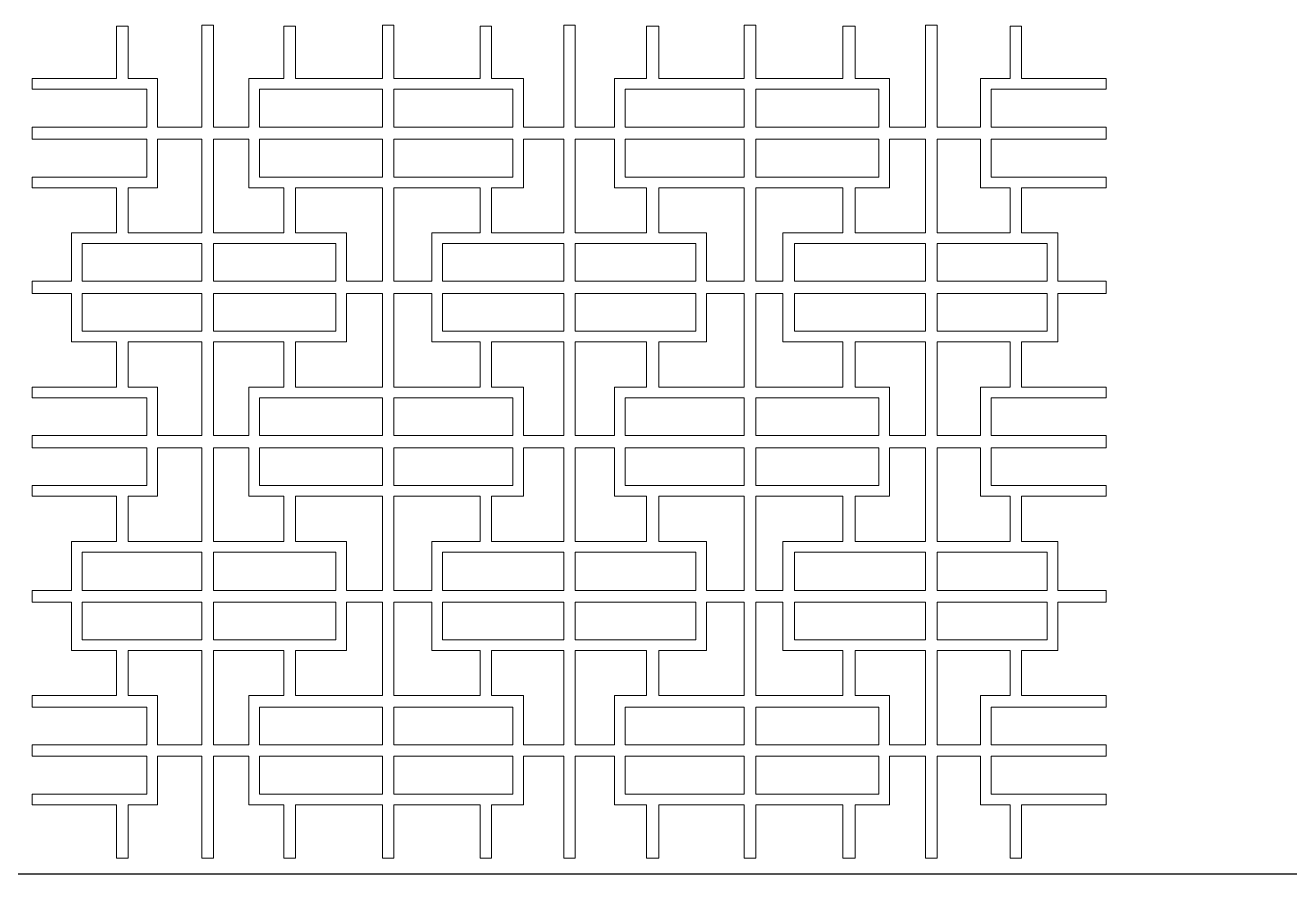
# Model space of a CAD drawing. Extents: x -66030 to 95157, y -13132 to 45879.
# Drawn here: x -14616 to -8597, y 24423 to 28462 of the extents above; entities that cross this region are included whole.
import ezdxf

# ---------------------------------------------------------------- set-up
doc = ezdxf.new("R2010")
doc.units = 0
doc.header["$LTSCALE"] = 100
doc.header["$MEASUREMENT"] = 0
doc.layers.get('0').update_dxf_attribs({"linetype": 'CONTINUOUS'})
doc.layers.add('3', color=11, linetype='CONTINUOUS')

msp = doc.modelspace()

# ---------------------------------------------------------------- linework, layer by layer
at = {"lineweight": 0}
for points in [[(-14583.5, 24751.1), (-14583.5, 24801.9), (-14036.7, 24801.9), (-14036.7, 24981.5), (-14583.5, 24981.5), (-14583.5, 25036.2), (-14036.7, 25036.2), (-14036.7, 25215.9), (-14583.5, 25215.9), (-14583.5, 25270.6), (-14181.2, 25270.6), (-14181.2, 25485.4), (-14396, 25485.4), (-14396, 25715.9), (-14583.5, 25715.9), (-14583.5, 25770.5), (-14396, 25770.5), (-14396, 26004.9), (-14181.2, 26004.9), (-14181.2, 26219.7), (-14583.5, 26219.7), (-14583.5, 26270.5), (-14036.7, 26270.5), (-14036.7, 26450.2), (-14583.5, 26450.2), (-14583.5, 26508.8), (-14036.7, 26508.8), (-14036.7, 26688.4), (-14583.5, 26688.4), (-14583.5, 26739.2), (-14181.2, 26739.2), (-14181.2, 26954), (-14396, 26954), (-14396, 27184.5), (-14583.5, 27184.5), (-14583.5, 27243.1), (-14396, 27243.1), (-14396, 27473.5), (-14181.2, 27473.5), (-14181.2, 27688.4), (-14583.5, 27688.4), (-14583.5, 27739.1), (-14036.7, 27739.1), (-14036.7, 27918.8), (-14583.5, 27918.8), (-14583.5, 27977.4), (-14036.7, 27977.4), (-14036.7, 28157.1), (-14583.5, 28157.1), (-14583.5, 28207.9), (-14181.2, 28207.9), (-14181.2, 28457.8), (-14126.5, 28457.8), (-14126.5, 28207.9), (-13985.9, 28207.9), (-13985.9, 27977.4), (-13775, 27977.4), (-13775, 28461.7), (-13720.3, 28461.7), (-13720.3, 27977.4), (-13552.3, 27977.4), (-13552.3, 28207.9), (-13384.4, 28207.9), (-13384.4, 28457.8), (-13329.7, 28457.8), (-13329.7, 28207.9), (-12915.7, 28207.9), (-12915.7, 28461.7), (-12861, 28461.7), (-12861, 28207.9), (-12450.9, 28207.9), (-12450.9, 28457.8), (-12396.2, 28457.8), (-12396.2, 28207.9), (-12243.8, 28207.9), (-12243.8, 27977.4), (-12052.5, 27977.4), (-12052.5, 28461.7), (-11997.8, 28461.7), (-11997.8, 27977.4), (-11810.3, 27977.4), (-11810.3, 28207.9), (-11658, 28207.9), (-11658, 28457.8), (-11599.4, 28457.8), (-11599.4, 28207.9), (-11193.1, 28207.9), (-11193.1, 28461.7), (-11138.5, 28461.7), (-11138.5, 28207.9), (-10724.4, 28207.9), (-10724.4, 28457.8), (-10665.8, 28457.8), (-10665.8, 28207.9), (-10501.8, 28207.9), (-10501.8, 27977.4), (-10329.9, 27977.4), (-10329.9, 28461.7), (-10275.2, 28461.7), (-10275.2, 27977.4), (-10068.2, 27977.4), (-10068.2, 28207.9), (-9927.6, 28207.9), (-9927.6, 28457.8), (-9872.9, 28457.8), (-9872.9, 28207.9), (-9470.6, 28207.9), (-9470.6, 28157.1), (-10017.4, 28157.1), (-10017.4, 27977.4), (-9470.6, 27977.4), (-9470.6, 27918.8), (-10017.4, 27918.8), (-10017.4, 27739.1), (-9470.6, 27739.1), (-9470.6, 27688.4), (-9872.9, 27688.4), (-9872.9, 27473.5), (-9701.1, 27473.5), (-9701.1, 27243.1), (-9470.6, 27243.1), (-9470.6, 27184.5), (-9701.1, 27184.5), (-9701.1, 26954), (-9872.9, 26954), (-9872.9, 26739.2), (-9470.6, 26739.2), (-9470.6, 26688.4), (-10017.4, 26688.4), (-10017.4, 26508.8), (-9470.6, 26508.8), (-9470.6, 26450.2), (-10017.4, 26450.2), (-10017.4, 26270.5), (-9470.6, 26270.5), (-9470.6, 26219.7), (-9872.9, 26219.7), (-9872.9, 26004.9), (-9701.1, 26004.9), (-9701.1, 25770.5), (-9470.6, 25770.5), (-9470.6, 25715.9), (-9701.1, 25715.9), (-9701.1, 25485.4), (-9872.9, 25485.4), (-9872.9, 25270.6), (-9470.6, 25270.6), (-9470.6, 25215.9), (-10017.4, 25215.9), (-10017.4, 25036.2), (-9470.6, 25036.2), (-9470.6, 24981.5), (-10017.4, 24981.5), (-10017.4, 24801.9), (-9470.6, 24801.9), (-9470.6, 24751.1), (-9872.9, 24751.1), (-9872.9, 24497.2), (-9927.6, 24497.2), (-9927.6, 24751.1), (-10068.2, 24751.1), (-10068.2, 24981.5), (-10275.2, 24981.5), (-10275.2, 24497.2), (-10329.9, 24497.2), (-10329.9, 24981.5), (-10501.8, 24981.5), (-10501.8, 24751.1), (-10665.8, 24751.1), (-10665.8, 24497.2), (-10724.4, 24497.2), (-10724.4, 24751.1), (-11138.5, 24751.1), (-11138.5, 24497.2), (-11193.1, 24497.2), (-11193.1, 24751.1), (-11599.4, 24751.1), (-11599.4, 24497.2), (-11658, 24497.2), (-11658, 24751.1), (-11810.3, 24751.1), (-11810.3, 24981.5), (-11997.8, 24981.5), (-11997.8, 24497.2), (-12052.5, 24497.2), (-12052.5, 24981.5), (-12243.8, 24981.5), (-12243.8, 24751.1), (-12396.2, 24751.1), (-12396.2, 24497.2), (-12450.9, 24497.2), (-12450.9, 24751.1), (-12861, 24751.1), (-12861, 24497.2), (-12915.7, 24497.2), (-12915.7, 24751.1), (-13329.7, 24751.1), (-13329.7, 24497.2), (-13384.4, 24497.2), (-13384.4, 24751.1), (-13552.3, 24751.1), (-13552.3, 24981.5), (-13720.3, 24981.5), (-13720.3, 24497.2), (-13775, 24497.2), (-13775, 24981.5), (-13985.9, 24981.5), (-13985.9, 24751.1), (-14126.5, 24751.1), (-14126.5, 24497.2), (-14181.2, 24497.2), (-14181.2, 24751.1), (-14583.5, 24751.1)], [(-14583.5, 24751.1), (-14583.5, 24801.9), (-14036.7, 24801.9), (-14036.7, 24981.5), (-14583.5, 24981.5), (-14583.5, 25036.2), (-14036.7, 25036.2), (-14036.7, 25215.9), (-14583.5, 25215.9), (-14583.5, 25270.6), (-14181.2, 25270.6), (-14181.2, 25485.4), (-14396, 25485.4), (-14396, 25715.9), (-14583.5, 25715.9), (-14583.5, 25770.5), (-14396, 25770.5), (-14396, 26004.9), (-14181.2, 26004.9), (-14181.2, 26219.7), (-14583.5, 26219.7), (-14583.5, 26270.5), (-14036.7, 26270.5), (-14036.7, 26450.2), (-14583.5, 26450.2), (-14583.5, 26508.8), (-14036.7, 26508.8), (-14036.7, 26688.4), (-14583.5, 26688.4), (-14583.5, 26739.2), (-14181.2, 26739.2), (-14181.2, 26954), (-14396, 26954), (-14396, 27184.5), (-14583.5, 27184.5), (-14583.5, 27243.1), (-14396, 27243.1), (-14396, 27473.5), (-14181.2, 27473.5), (-14181.2, 27688.4), (-14583.5, 27688.4), (-14583.5, 27739.1), (-14036.7, 27739.1), (-14036.7, 27918.8), (-14583.5, 27918.8), (-14583.5, 27977.4), (-14036.7, 27977.4), (-14036.7, 28157.1), (-14583.5, 28157.1), (-14583.5, 28207.9), (-14181.2, 28207.9), (-14181.2, 28457.8), (-14126.5, 28457.8), (-14126.5, 28207.9), (-13985.9, 28207.9), (-13985.9, 27977.4), (-13775, 27977.4), (-13775, 28461.7), (-13720.3, 28461.7), (-13720.3, 27977.4), (-13552.3, 27977.4), (-13552.3, 28207.9), (-13384.4, 28207.9), (-13384.4, 28457.8), (-13329.7, 28457.8), (-13329.7, 28207.9), (-12915.7, 28207.9), (-12915.7, 28461.7), (-12861, 28461.7), (-12861, 28207.9), (-12450.9, 28207.9), (-12450.9, 28457.8), (-12396.2, 28457.8), (-12396.2, 28207.9), (-12243.8, 28207.9), (-12243.8, 27977.4), (-12052.5, 27977.4), (-12052.5, 28461.7), (-11997.8, 28461.7), (-11997.8, 27977.4), (-11810.3, 27977.4), (-11810.3, 28207.9), (-11658, 28207.9), (-11658, 28457.8), (-11599.4, 28457.8), (-11599.4, 28207.9), (-11193.1, 28207.9), (-11193.1, 28461.7), (-11138.5, 28461.7), (-11138.5, 28207.9), (-10724.4, 28207.9), (-10724.4, 28457.8), (-10665.8, 28457.8), (-10665.8, 28207.9), (-10501.8, 28207.9), (-10501.8, 27977.4), (-10329.9, 27977.4), (-10329.9, 28461.7), (-10275.2, 28461.7), (-10275.2, 27977.4), (-10068.2, 27977.4), (-10068.2, 28207.9), (-9927.6, 28207.9), (-9927.6, 28457.8), (-9872.9, 28457.8), (-9872.9, 28207.9), (-9470.6, 28207.9), (-9470.6, 28157.1), (-10017.4, 28157.1), (-10017.4, 27977.4), (-9470.6, 27977.4), (-9470.6, 27918.8), (-10017.4, 27918.8), (-10017.4, 27739.1), (-9470.6, 27739.1), (-9470.6, 27688.4), (-9872.9, 27688.4), (-9872.9, 27473.5), (-9701.1, 27473.5), (-9701.1, 27243.1), (-9470.6, 27243.1), (-9470.6, 27184.5), (-9701.1, 27184.5), (-9701.1, 26954), (-9872.9, 26954), (-9872.9, 26739.2), (-9470.6, 26739.2), (-9470.6, 26688.4), (-10017.4, 26688.4), (-10017.4, 26508.8), (-9470.6, 26508.8), (-9470.6, 26450.2), (-10017.4, 26450.2), (-10017.4, 26270.5), (-9470.6, 26270.5), (-9470.6, 26219.7), (-9872.9, 26219.7), (-9872.9, 26004.9), (-9701.1, 26004.9), (-9701.1, 25770.5), (-9470.6, 25770.5), (-9470.6, 25715.9), (-9701.1, 25715.9), (-9701.1, 25485.4), (-9872.9, 25485.4), (-9872.9, 25270.6), (-9470.6, 25270.6), (-9470.6, 25215.9), (-10017.4, 25215.9), (-10017.4, 25036.2), (-9470.6, 25036.2), (-9470.6, 24981.5), (-10017.4, 24981.5), (-10017.4, 24801.9), (-9470.6, 24801.9), (-9470.6, 24751.1), (-9872.9, 24751.1), (-9872.9, 24497.2), (-9927.6, 24497.2), (-9927.6, 24751.1), (-10068.2, 24751.1), (-10068.2, 24981.5), (-10275.2, 24981.5), (-10275.2, 24497.2), (-10329.9, 24497.2), (-10329.9, 24981.5), (-10501.8, 24981.5), (-10501.8, 24751.1), (-10665.8, 24751.1), (-10665.8, 24497.2), (-10724.4, 24497.2), (-10724.4, 24751.1), (-11138.5, 24751.1), (-11138.5, 24497.2), (-11193.1, 24497.2), (-11193.1, 24751.1), (-11599.4, 24751.1), (-11599.4, 24497.2), (-11658, 24497.2), (-11658, 24751.1), (-11810.3, 24751.1), (-11810.3, 24981.5), (-11997.8, 24981.5), (-11997.8, 24497.2), (-12052.5, 24497.2), (-12052.5, 24981.5), (-12243.8, 24981.5), (-12243.8, 24751.1), (-12396.2, 24751.1), (-12396.2, 24497.2), (-12450.9, 24497.2), (-12450.9, 24751.1), (-12861, 24751.1), (-12861, 24497.2), (-12915.7, 24497.2), (-12915.7, 24751.1), (-13329.7, 24751.1), (-13329.7, 24497.2), (-13384.4, 24497.2), (-13384.4, 24751.1), (-13552.3, 24751.1), (-13552.3, 24981.5), (-13720.3, 24981.5), (-13720.3, 24497.2), (-13775, 24497.2), (-13775, 24981.5), (-13985.9, 24981.5), (-13985.9, 24751.1), (-14126.5, 24751.1), (-14126.5, 24497.2), (-14181.2, 24497.2), (-14181.2, 24751.1), (-14583.5, 24751.1)], [(-12915.7, 27977.4), (-12915.7, 28157.1), (-13501.6, 28157.1), (-13501.6, 27977.4), (-12915.7, 27977.4)], [(-12915.7, 27977.4), (-12915.7, 28157.1), (-13501.6, 28157.1), (-13501.6, 27977.4), (-12915.7, 27977.4)], [(-12861, 28157.1), (-12861, 27977.4), (-12294.6, 27977.4), (-12294.6, 28157.1), (-12861, 28157.1)], [(-12861, 28157.1), (-12861, 27977.4), (-12294.6, 27977.4), (-12294.6, 28157.1), (-12861, 28157.1)], [(-11193.1, 27977.4), (-11193.1, 28157.1), (-11759.5, 28157.1), (-11759.5, 27977.4), (-11193.1, 27977.4)], [(-11193.1, 27977.4), (-11193.1, 28157.1), (-11759.5, 28157.1), (-11759.5, 27977.4), (-11193.1, 27977.4)], [(-11138.5, 28157.1), (-11138.5, 27977.4), (-10552.6, 27977.4), (-10552.6, 28157.1), (-11138.5, 28157.1)], [(-11138.5, 28157.1), (-11138.5, 27977.4), (-10552.6, 27977.4), (-10552.6, 28157.1), (-11138.5, 28157.1)], [(-13775, 27473.5), (-13775, 27918.8), (-13985.9, 27918.8), (-13985.9, 27688.4), (-14126.5, 27688.4), (-14126.5, 27473.5), (-13775, 27473.5)], [(-13775, 27473.5), (-13775, 27918.8), (-13985.9, 27918.8), (-13985.9, 27688.4), (-14126.5, 27688.4), (-14126.5, 27473.5), (-13775, 27473.5)], [(-13720.3, 27918.8), (-13720.3, 27473.5), (-13384.4, 27473.5), (-13384.4, 27688.4), (-13552.3, 27688.4), (-13552.3, 27918.8), (-13720.3, 27918.8)], [(-13720.3, 27918.8), (-13720.3, 27473.5), (-13384.4, 27473.5), (-13384.4, 27688.4), (-13552.3, 27688.4), (-13552.3, 27918.8), (-13720.3, 27918.8)], [(-12915.7, 27739.1), (-12915.7, 27918.8), (-13501.6, 27918.8), (-13501.6, 27739.1), (-12915.7, 27739.1)], [(-12915.7, 27739.1), (-12915.7, 27918.8), (-13501.6, 27918.8), (-13501.6, 27739.1), (-12915.7, 27739.1)], [(-12861, 27918.8), (-12861, 27739.1), (-12294.6, 27739.1), (-12294.6, 27918.8), (-12861, 27918.8)], [(-12861, 27918.8), (-12861, 27739.1), (-12294.6, 27739.1), (-12294.6, 27918.8), (-12861, 27918.8)], [(-12052.5, 27473.5), (-12052.5, 27918.8), (-12243.8, 27918.8), (-12243.8, 27688.4), (-12396.2, 27688.4), (-12396.2, 27473.5), (-12052.5, 27473.5)], [(-12052.5, 27473.5), (-12052.5, 27918.8), (-12243.8, 27918.8), (-12243.8, 27688.4), (-12396.2, 27688.4), (-12396.2, 27473.5), (-12052.5, 27473.5)], [(-11997.8, 27918.8), (-11997.8, 27473.5), (-11658, 27473.5), (-11658, 27688.4), (-11810.3, 27688.4), (-11810.3, 27918.8), (-11997.8, 27918.8)], [(-11997.8, 27918.8), (-11997.8, 27473.5), (-11658, 27473.5), (-11658, 27688.4), (-11810.3, 27688.4), (-11810.3, 27918.8), (-11997.8, 27918.8)], [(-11193.1, 27739.1), (-11193.1, 27918.8), (-11759.5, 27918.8), (-11759.5, 27739.1), (-11193.1, 27739.1)], [(-11193.1, 27739.1), (-11193.1, 27918.8), (-11759.5, 27918.8), (-11759.5, 27739.1), (-11193.1, 27739.1)], [(-11138.5, 27918.8), (-11138.5, 27739.1), (-10552.6, 27739.1), (-10552.6, 27918.8), (-11138.5, 27918.8)], [(-11138.5, 27918.8), (-11138.5, 27739.1), (-10552.6, 27739.1), (-10552.6, 27918.8), (-11138.5, 27918.8)], [(-10329.9, 27473.5), (-10329.9, 27918.8), (-10501.8, 27918.8), (-10501.8, 27688.4), (-10665.8, 27688.4), (-10665.8, 27473.5), (-10329.9, 27473.5)], [(-10329.9, 27473.5), (-10329.9, 27918.8), (-10501.8, 27918.8), (-10501.8, 27688.4), (-10665.8, 27688.4), (-10665.8, 27473.5), (-10329.9, 27473.5)], [(-10275.2, 27918.8), (-10275.2, 27473.5), (-9927.6, 27473.5), (-9927.6, 27688.4), (-10068.2, 27688.4), (-10068.2, 27918.8), (-10275.2, 27918.8)], [(-10275.2, 27918.8), (-10275.2, 27473.5), (-9927.6, 27473.5), (-9927.6, 27688.4), (-10068.2, 27688.4), (-10068.2, 27918.8), (-10275.2, 27918.8)], [(-12915.7, 27243.1), (-12915.7, 27688.4), (-13329.7, 27688.4), (-13329.7, 27473.5), (-13087.5, 27473.5), (-13087.5, 27243.1), (-12915.7, 27243.1)], [(-12915.7, 27243.1), (-12915.7, 27688.4), (-13329.7, 27688.4), (-13329.7, 27473.5), (-13087.5, 27473.5), (-13087.5, 27243.1), (-12915.7, 27243.1)], [(-12861, 27688.4), (-12861, 27243.1), (-12681.3, 27243.1), (-12681.3, 27473.5), (-12450.9, 27473.5), (-12450.9, 27688.4), (-12861, 27688.4)], [(-12861, 27688.4), (-12861, 27243.1), (-12681.3, 27243.1), (-12681.3, 27473.5), (-12450.9, 27473.5), (-12450.9, 27688.4), (-12861, 27688.4)], [(-11193.1, 27243.1), (-11193.1, 27688.4), (-11599.4, 27688.4), (-11599.4, 27473.5), (-11372.8, 27473.5), (-11372.8, 27243.1), (-11193.1, 27243.1)], [(-11193.1, 27243.1), (-11193.1, 27688.4), (-11599.4, 27688.4), (-11599.4, 27473.5), (-11372.8, 27473.5), (-11372.8, 27243.1), (-11193.1, 27243.1)], [(-11138.5, 27688.4), (-11138.5, 27243.1), (-11009.6, 27243.1), (-11009.6, 27473.5), (-10724.4, 27473.5), (-10724.4, 27688.4), (-11138.5, 27688.4)], [(-11138.5, 27688.4), (-11138.5, 27243.1), (-11009.6, 27243.1), (-11009.6, 27473.5), (-10724.4, 27473.5), (-10724.4, 27688.4), (-11138.5, 27688.4)], [(-14345.3, 27243.1), (-13775, 27243.1), (-13775, 27422.8), (-14345.3, 27422.8), (-14345.3, 27243.1)], [(-14345.3, 27243.1), (-13775, 27243.1), (-13775, 27422.8), (-14345.3, 27422.8), (-14345.3, 27243.1)], [(-13720.3, 27243.1), (-13138.3, 27243.1), (-13138.3, 27422.8), (-13720.3, 27422.8), (-13720.3, 27243.1)], [(-13720.3, 27243.1), (-13138.3, 27243.1), (-13138.3, 27422.8), (-13720.3, 27422.8), (-13720.3, 27243.1)], [(-12052.5, 27243.1), (-12052.5, 27422.8), (-12630.5, 27422.8), (-12630.5, 27243.1), (-12052.5, 27243.1)], [(-12052.5, 27243.1), (-12052.5, 27422.8), (-12630.5, 27422.8), (-12630.5, 27243.1), (-12052.5, 27243.1)], [(-11997.8, 27422.8), (-11997.8, 27243.1), (-11423.6, 27243.1), (-11423.6, 27422.8), (-11997.8, 27422.8)], [(-11997.8, 27422.8), (-11997.8, 27243.1), (-11423.6, 27243.1), (-11423.6, 27422.8), (-11997.8, 27422.8)], [(-10329.9, 27243.1), (-10329.9, 27422.8), (-10954.9, 27422.8), (-10954.9, 27243.1), (-10329.9, 27243.1)], [(-10329.9, 27243.1), (-10329.9, 27422.8), (-10954.9, 27422.8), (-10954.9, 27243.1), (-10329.9, 27243.1)], [(-10275.2, 27422.8), (-10275.2, 27243.1), (-9751.8, 27243.1), (-9751.8, 27422.8), (-10275.2, 27422.8)], [(-10275.2, 27422.8), (-10275.2, 27243.1), (-9751.8, 27243.1), (-9751.8, 27422.8), (-10275.2, 27422.8)], [(-13775, 27004.8), (-13775, 27184.5), (-14345.3, 27184.5), (-14345.3, 27004.8), (-13775, 27004.8)], [(-13775, 27004.8), (-13775, 27184.5), (-14345.3, 27184.5), (-14345.3, 27004.8), (-13775, 27004.8)], [(-13720.3, 27184.5), (-13720.3, 27004.8), (-13138.3, 27004.8), (-13138.3, 27184.5), (-13720.3, 27184.5)], [(-13720.3, 27184.5), (-13720.3, 27004.8), (-13138.3, 27004.8), (-13138.3, 27184.5), (-13720.3, 27184.5)], [(-12915.7, 26739.2), (-12915.7, 27184.5), (-13087.5, 27184.5), (-13087.5, 26954), (-13329.7, 26954), (-13329.7, 26739.2), (-12915.7, 26739.2)], [(-12915.7, 26739.2), (-12915.7, 27184.5), (-13087.5, 27184.5), (-13087.5, 26954), (-13329.7, 26954), (-13329.7, 26739.2), (-12915.7, 26739.2)], [(-12861, 27184.5), (-12861, 26739.2), (-12450.9, 26739.2), (-12450.9, 26954), (-12681.3, 26954), (-12681.3, 27184.5), (-12861, 27184.5)], [(-12861, 27184.5), (-12861, 26739.2), (-12450.9, 26739.2), (-12450.9, 26954), (-12681.3, 26954), (-12681.3, 27184.5), (-12861, 27184.5)], [(-12052.5, 27004.8), (-12052.5, 27184.5), (-12630.5, 27184.5), (-12630.5, 27004.8), (-12052.5, 27004.8)], [(-12052.5, 27004.8), (-12052.5, 27184.5), (-12630.5, 27184.5), (-12630.5, 27004.8), (-12052.5, 27004.8)], [(-11997.8, 27184.5), (-11997.8, 27004.8), (-11423.6, 27004.8), (-11423.6, 27184.5), (-11997.8, 27184.5)], [(-11997.8, 27184.5), (-11997.8, 27004.8), (-11423.6, 27004.8), (-11423.6, 27184.5), (-11997.8, 27184.5)], [(-11193.1, 26739.2), (-11193.1, 27184.5), (-11372.8, 27184.5), (-11372.8, 26954), (-11599.4, 26954), (-11599.4, 26739.2), (-11193.1, 26739.2)], [(-11193.1, 26739.2), (-11193.1, 27184.5), (-11372.8, 27184.5), (-11372.8, 26954), (-11599.4, 26954), (-11599.4, 26739.2), (-11193.1, 26739.2)], [(-11138.5, 27184.5), (-11138.5, 26739.2), (-10724.4, 26739.2), (-10724.4, 26954), (-11009.6, 26954), (-11009.6, 27184.5), (-11138.5, 27184.5)], [(-11138.5, 27184.5), (-11138.5, 26739.2), (-10724.4, 26739.2), (-10724.4, 26954), (-11009.6, 26954), (-11009.6, 27184.5), (-11138.5, 27184.5)], [(-10329.9, 27004.8), (-10329.9, 27184.5), (-10954.9, 27184.5), (-10954.9, 27004.8), (-10329.9, 27004.8)], [(-10329.9, 27004.8), (-10329.9, 27184.5), (-10954.9, 27184.5), (-10954.9, 27004.8), (-10329.9, 27004.8)], [(-10275.2, 27184.5), (-10275.2, 27004.8), (-9751.8, 27004.8), (-9751.8, 27184.5), (-10275.2, 27184.5)], [(-10275.2, 27184.5), (-10275.2, 27004.8), (-9751.8, 27004.8), (-9751.8, 27184.5), (-10275.2, 27184.5)], [(-13775, 26508.8), (-13775, 26954), (-14126.5, 26954), (-14126.5, 26739.2), (-13985.9, 26739.2), (-13985.9, 26508.8), (-13775, 26508.8)], [(-13775, 26508.8), (-13775, 26954), (-14126.5, 26954), (-14126.5, 26739.2), (-13985.9, 26739.2), (-13985.9, 26508.8), (-13775, 26508.8)], [(-13720.3, 26954), (-13720.3, 26508.8), (-13552.3, 26508.8), (-13552.3, 26739.2), (-13384.4, 26739.2), (-13384.4, 26954), (-13720.3, 26954)], [(-13720.3, 26954), (-13720.3, 26508.8), (-13552.3, 26508.8), (-13552.3, 26739.2), (-13384.4, 26739.2), (-13384.4, 26954), (-13720.3, 26954)], [(-12052.5, 26508.8), (-12052.5, 26954), (-12396.2, 26954), (-12396.2, 26739.2), (-12243.8, 26739.2), (-12243.8, 26508.8), (-12052.5, 26508.8)], [(-12052.5, 26508.8), (-12052.5, 26954), (-12396.2, 26954), (-12396.2, 26739.2), (-12243.8, 26739.2), (-12243.8, 26508.8), (-12052.5, 26508.8)], [(-11997.8, 26954), (-11997.8, 26508.8), (-11810.3, 26508.8), (-11810.3, 26739.2), (-11658, 26739.2), (-11658, 26954), (-11997.8, 26954)], [(-11997.8, 26954), (-11997.8, 26508.8), (-11810.3, 26508.8), (-11810.3, 26739.2), (-11658, 26739.2), (-11658, 26954), (-11997.8, 26954)], [(-10329.9, 26508.8), (-10329.9, 26954), (-10665.8, 26954), (-10665.8, 26739.2), (-10501.8, 26739.2), (-10501.8, 26508.8), (-10329.9, 26508.8)], [(-10329.9, 26508.8), (-10329.9, 26954), (-10665.8, 26954), (-10665.8, 26739.2), (-10501.8, 26739.2), (-10501.8, 26508.8), (-10329.9, 26508.8)], [(-10275.2, 26954), (-10275.2, 26508.8), (-10068.2, 26508.8), (-10068.2, 26739.2), (-9927.6, 26739.2), (-9927.6, 26954), (-10275.2, 26954)], [(-10275.2, 26954), (-10275.2, 26508.8), (-10068.2, 26508.8), (-10068.2, 26739.2), (-9927.6, 26739.2), (-9927.6, 26954), (-10275.2, 26954)], [(-12915.7, 26508.8), (-12915.7, 26688.4), (-13501.6, 26688.4), (-13501.6, 26508.8), (-12915.7, 26508.8)], [(-12915.7, 26508.8), (-12915.7, 26688.4), (-13501.6, 26688.4), (-13501.6, 26508.8), (-12915.7, 26508.8)], [(-12861, 26688.4), (-12861, 26508.8), (-12294.6, 26508.8), (-12294.6, 26688.4), (-12861, 26688.4)], [(-12861, 26688.4), (-12861, 26508.8), (-12294.6, 26508.8), (-12294.6, 26688.4), (-12861, 26688.4)], [(-11193.1, 26508.8), (-11193.1, 26688.4), (-11759.5, 26688.4), (-11759.5, 26508.8), (-11193.1, 26508.8)], [(-11193.1, 26508.8), (-11193.1, 26688.4), (-11759.5, 26688.4), (-11759.5, 26508.8), (-11193.1, 26508.8)], [(-11138.5, 26688.4), (-11138.5, 26508.8), (-10552.6, 26508.8), (-10552.6, 26688.4), (-11138.5, 26688.4)], [(-11138.5, 26688.4), (-11138.5, 26508.8), (-10552.6, 26508.8), (-10552.6, 26688.4), (-11138.5, 26688.4)], [(-13775, 26004.9), (-13775, 26450.2), (-13985.9, 26450.2), (-13985.9, 26219.7), (-14126.5, 26219.7), (-14126.5, 26004.9), (-13775, 26004.9)], [(-13775, 26004.9), (-13775, 26450.2), (-13985.9, 26450.2), (-13985.9, 26219.7), (-14126.5, 26219.7), (-14126.5, 26004.9), (-13775, 26004.9)], [(-13720.3, 26450.2), (-13720.3, 26004.9), (-13384.4, 26004.9), (-13384.4, 26219.7), (-13552.3, 26219.7), (-13552.3, 26450.2), (-13720.3, 26450.2)], [(-13720.3, 26450.2), (-13720.3, 26004.9), (-13384.4, 26004.9), (-13384.4, 26219.7), (-13552.3, 26219.7), (-13552.3, 26450.2), (-13720.3, 26450.2)], [(-12915.7, 26270.5), (-12915.7, 26450.2), (-13501.6, 26450.2), (-13501.6, 26270.5), (-12915.7, 26270.5)], [(-12915.7, 26270.5), (-12915.7, 26450.2), (-13501.6, 26450.2), (-13501.6, 26270.5), (-12915.7, 26270.5)], [(-12861, 26450.2), (-12861, 26270.5), (-12294.6, 26270.5), (-12294.6, 26450.2), (-12861, 26450.2)], [(-12861, 26450.2), (-12861, 26270.5), (-12294.6, 26270.5), (-12294.6, 26450.2), (-12861, 26450.2)], [(-12052.5, 26004.9), (-12052.5, 26450.2), (-12243.8, 26450.2), (-12243.8, 26219.7), (-12396.2, 26219.7), (-12396.2, 26004.9), (-12052.5, 26004.9)], [(-12052.5, 26004.9), (-12052.5, 26450.2), (-12243.8, 26450.2), (-12243.8, 26219.7), (-12396.2, 26219.7), (-12396.2, 26004.9), (-12052.5, 26004.9)], [(-11997.8, 26450.2), (-11997.8, 26004.9), (-11658, 26004.9), (-11658, 26219.7), (-11810.3, 26219.7), (-11810.3, 26450.2), (-11997.8, 26450.2)], [(-11997.8, 26450.2), (-11997.8, 26004.9), (-11658, 26004.9), (-11658, 26219.7), (-11810.3, 26219.7), (-11810.3, 26450.2), (-11997.8, 26450.2)], [(-11193.1, 26270.5), (-11193.1, 26450.2), (-11759.5, 26450.2), (-11759.5, 26270.5), (-11193.1, 26270.5)], [(-11193.1, 26270.5), (-11193.1, 26450.2), (-11759.5, 26450.2), (-11759.5, 26270.5), (-11193.1, 26270.5)], [(-11138.5, 26450.2), (-11138.5, 26270.5), (-10552.6, 26270.5), (-10552.6, 26450.2), (-11138.5, 26450.2)], [(-11138.5, 26450.2), (-11138.5, 26270.5), (-10552.6, 26270.5), (-10552.6, 26450.2), (-11138.5, 26450.2)], [(-10329.9, 26004.9), (-10329.9, 26450.2), (-10501.8, 26450.2), (-10501.8, 26219.7), (-10665.8, 26219.7), (-10665.8, 26004.9), (-10329.9, 26004.9)], [(-10329.9, 26004.9), (-10329.9, 26450.2), (-10501.8, 26450.2), (-10501.8, 26219.7), (-10665.8, 26219.7), (-10665.8, 26004.9), (-10329.9, 26004.9)], [(-10275.2, 26450.2), (-10275.2, 26004.9), (-9927.6, 26004.9), (-9927.6, 26219.7), (-10068.2, 26219.7), (-10068.2, 26450.2), (-10275.2, 26450.2)], [(-10275.2, 26450.2), (-10275.2, 26004.9), (-9927.6, 26004.9), (-9927.6, 26219.7), (-10068.2, 26219.7), (-10068.2, 26450.2), (-10275.2, 26450.2)], [(-12915.7, 25770.5), (-12915.7, 26219.7), (-13329.7, 26219.7), (-13329.7, 26004.9), (-13087.5, 26004.9), (-13087.5, 25770.5), (-12915.7, 25770.5)], [(-12915.7, 25770.5), (-12915.7, 26219.7), (-13329.7, 26219.7), (-13329.7, 26004.9), (-13087.5, 26004.9), (-13087.5, 25770.5), (-12915.7, 25770.5)], [(-12861, 26219.7), (-12861, 25770.5), (-12681.3, 25770.5), (-12681.3, 26004.9), (-12450.9, 26004.9), (-12450.9, 26219.7), (-12861, 26219.7)], [(-12861, 26219.7), (-12861, 25770.5), (-12681.3, 25770.5), (-12681.3, 26004.9), (-12450.9, 26004.9), (-12450.9, 26219.7), (-12861, 26219.7)], [(-11193.1, 25770.5), (-11193.1, 26219.7), (-11599.4, 26219.7), (-11599.4, 26004.9), (-11372.8, 26004.9), (-11372.8, 25770.5), (-11193.1, 25770.5)], [(-11193.1, 25770.5), (-11193.1, 26219.7), (-11599.4, 26219.7), (-11599.4, 26004.9), (-11372.8, 26004.9), (-11372.8, 25770.5), (-11193.1, 25770.5)], [(-11138.5, 26219.7), (-11138.5, 25770.5), (-11009.6, 25770.5), (-11009.6, 26004.9), (-10724.4, 26004.9), (-10724.4, 26219.7), (-11138.5, 26219.7)], [(-11138.5, 26219.7), (-11138.5, 25770.5), (-11009.6, 25770.5), (-11009.6, 26004.9), (-10724.4, 26004.9), (-10724.4, 26219.7), (-11138.5, 26219.7)], [(-13775, 25770.5), (-13775, 25954.1), (-14345.3, 25954.1), (-14345.3, 25770.5), (-13775, 25770.5)], [(-13775, 25770.5), (-13775, 25954.1), (-14345.3, 25954.1), (-14345.3, 25770.5), (-13775, 25770.5)], [(-13720.3, 25954.1), (-13720.3, 25770.5), (-13138.3, 25770.5), (-13138.3, 25954.1), (-13720.3, 25954.1)], [(-13720.3, 25954.1), (-13720.3, 25770.5), (-13138.3, 25770.5), (-13138.3, 25954.1), (-13720.3, 25954.1)], [(-12052.5, 25770.5), (-12052.5, 25954.1), (-12630.5, 25954.1), (-12630.5, 25770.5), (-12052.5, 25770.5)], [(-12052.5, 25770.5), (-12052.5, 25954.1), (-12630.5, 25954.1), (-12630.5, 25770.5), (-12052.5, 25770.5)], [(-11997.8, 25954.1), (-11997.8, 25770.5), (-11423.6, 25770.5), (-11423.6, 25954.1), (-11997.8, 25954.1)], [(-11997.8, 25954.1), (-11997.8, 25770.5), (-11423.6, 25770.5), (-11423.6, 25954.1), (-11997.8, 25954.1)], [(-10329.9, 25770.5), (-10329.9, 25954.1), (-10954.9, 25954.1), (-10954.9, 25770.5), (-10329.9, 25770.5)], [(-10329.9, 25770.5), (-10329.9, 25954.1), (-10954.9, 25954.1), (-10954.9, 25770.5), (-10329.9, 25770.5)], [(-10275.2, 25954.1), (-10275.2, 25770.5), (-9751.8, 25770.5), (-9751.8, 25954.1), (-10275.2, 25954.1)], [(-10275.2, 25954.1), (-10275.2, 25770.5), (-9751.8, 25770.5), (-9751.8, 25954.1), (-10275.2, 25954.1)], [(-13775, 25536.2), (-13775, 25715.9), (-14345.3, 25715.9), (-14345.3, 25536.2), (-13775, 25536.2)], [(-13775, 25536.2), (-13775, 25715.9), (-14345.3, 25715.9), (-14345.3, 25536.2), (-13775, 25536.2)], [(-13720.3, 25715.9), (-13720.3, 25536.2), (-13138.3, 25536.2), (-13138.3, 25715.9), (-13720.3, 25715.9)], [(-13720.3, 25715.9), (-13720.3, 25536.2), (-13138.3, 25536.2), (-13138.3, 25715.9), (-13720.3, 25715.9)], [(-12915.7, 25270.6), (-12915.7, 25715.9), (-13087.5, 25715.9), (-13087.5, 25485.4), (-13329.7, 25485.4), (-13329.7, 25270.6), (-12915.7, 25270.6)], [(-12915.7, 25270.6), (-12915.7, 25715.9), (-13087.5, 25715.9), (-13087.5, 25485.4), (-13329.7, 25485.4), (-13329.7, 25270.6), (-12915.7, 25270.6)], [(-12861, 25715.9), (-12861, 25270.6), (-12450.9, 25270.6), (-12450.9, 25485.4), (-12681.3, 25485.4), (-12681.3, 25715.9), (-12861, 25715.9)], [(-12861, 25715.9), (-12861, 25270.6), (-12450.9, 25270.6), (-12450.9, 25485.4), (-12681.3, 25485.4), (-12681.3, 25715.9), (-12861, 25715.9)], [(-12052.5, 25536.2), (-12052.5, 25715.9), (-12630.5, 25715.9), (-12630.5, 25536.2), (-12052.5, 25536.2)], [(-12052.5, 25536.2), (-12052.5, 25715.9), (-12630.5, 25715.9), (-12630.5, 25536.2), (-12052.5, 25536.2)], [(-11997.8, 25715.9), (-11997.8, 25536.2), (-11423.6, 25536.2), (-11423.6, 25715.9), (-11997.8, 25715.9)], [(-11997.8, 25715.9), (-11997.8, 25536.2), (-11423.6, 25536.2), (-11423.6, 25715.9), (-11997.8, 25715.9)], [(-11193.1, 25270.6), (-11193.1, 25715.9), (-11372.8, 25715.9), (-11372.8, 25485.4), (-11599.4, 25485.4), (-11599.4, 25270.6), (-11193.1, 25270.6)], [(-11193.1, 25270.6), (-11193.1, 25715.9), (-11372.8, 25715.9), (-11372.8, 25485.4), (-11599.4, 25485.4), (-11599.4, 25270.6), (-11193.1, 25270.6)], [(-11138.5, 25715.9), (-11138.5, 25270.6), (-10724.4, 25270.6), (-10724.4, 25485.4), (-11009.6, 25485.4), (-11009.6, 25715.9), (-11138.5, 25715.9)], [(-11138.5, 25715.9), (-11138.5, 25270.6), (-10724.4, 25270.6), (-10724.4, 25485.4), (-11009.6, 25485.4), (-11009.6, 25715.9), (-11138.5, 25715.9)], [(-10329.9, 25536.2), (-10329.9, 25715.9), (-10954.9, 25715.9), (-10954.9, 25536.2), (-10329.9, 25536.2)], [(-10329.9, 25536.2), (-10329.9, 25715.9), (-10954.9, 25715.9), (-10954.9, 25536.2), (-10329.9, 25536.2)], [(-10275.2, 25715.9), (-10275.2, 25536.2), (-9751.8, 25536.2), (-9751.8, 25715.9), (-10275.2, 25715.9)], [(-10275.2, 25715.9), (-10275.2, 25536.2), (-9751.8, 25536.2), (-9751.8, 25715.9), (-10275.2, 25715.9)], [(-13775, 25036.2), (-13775, 25485.4), (-14126.5, 25485.4), (-14126.5, 25270.6), (-13985.9, 25270.6), (-13985.9, 25036.2), (-13775, 25036.2)], [(-13775, 25036.2), (-13775, 25485.4), (-14126.5, 25485.4), (-14126.5, 25270.6), (-13985.9, 25270.6), (-13985.9, 25036.2), (-13775, 25036.2)], [(-13720.3, 25485.4), (-13720.3, 25036.2), (-13552.3, 25036.2), (-13552.3, 25270.6), (-13384.4, 25270.6), (-13384.4, 25485.4), (-13720.3, 25485.4)], [(-13720.3, 25485.4), (-13720.3, 25036.2), (-13552.3, 25036.2), (-13552.3, 25270.6), (-13384.4, 25270.6), (-13384.4, 25485.4), (-13720.3, 25485.4)], [(-12052.5, 25036.2), (-12052.5, 25485.4), (-12396.2, 25485.4), (-12396.2, 25270.6), (-12243.8, 25270.6), (-12243.8, 25036.2), (-12052.5, 25036.2)], [(-12052.5, 25036.2), (-12052.5, 25485.4), (-12396.2, 25485.4), (-12396.2, 25270.6), (-12243.8, 25270.6), (-12243.8, 25036.2), (-12052.5, 25036.2)], [(-11997.8, 25485.4), (-11997.8, 25036.2), (-11810.3, 25036.2), (-11810.3, 25270.6), (-11658, 25270.6), (-11658, 25485.4), (-11997.8, 25485.4)], [(-11997.8, 25485.4), (-11997.8, 25036.2), (-11810.3, 25036.2), (-11810.3, 25270.6), (-11658, 25270.6), (-11658, 25485.4), (-11997.8, 25485.4)], [(-10329.9, 25036.2), (-10329.9, 25485.4), (-10665.8, 25485.4), (-10665.8, 25270.6), (-10501.8, 25270.6), (-10501.8, 25036.2), (-10329.9, 25036.2)], [(-10329.9, 25036.2), (-10329.9, 25485.4), (-10665.8, 25485.4), (-10665.8, 25270.6), (-10501.8, 25270.6), (-10501.8, 25036.2), (-10329.9, 25036.2)], [(-10275.2, 25485.4), (-10275.2, 25036.2), (-10068.2, 25036.2), (-10068.2, 25270.6), (-9927.6, 25270.6), (-9927.6, 25485.4), (-10275.2, 25485.4)], [(-10275.2, 25485.4), (-10275.2, 25036.2), (-10068.2, 25036.2), (-10068.2, 25270.6), (-9927.6, 25270.6), (-9927.6, 25485.4), (-10275.2, 25485.4)], [(-12915.7, 25036.2), (-12915.7, 25215.9), (-13501.6, 25215.9), (-13501.6, 25036.2), (-12915.7, 25036.2)], [(-12915.7, 25036.2), (-12915.7, 25215.9), (-13501.6, 25215.9), (-13501.6, 25036.2), (-12915.7, 25036.2)], [(-12861, 25215.9), (-12861, 25036.2), (-12294.6, 25036.2), (-12294.6, 25215.9), (-12861, 25215.9)], [(-12861, 25215.9), (-12861, 25036.2), (-12294.6, 25036.2), (-12294.6, 25215.9), (-12861, 25215.9)], [(-11193.1, 25036.2), (-11193.1, 25215.9), (-11759.5, 25215.9), (-11759.5, 25036.2), (-11193.1, 25036.2)], [(-11193.1, 25036.2), (-11193.1, 25215.9), (-11759.5, 25215.9), (-11759.5, 25036.2), (-11193.1, 25036.2)], [(-11138.5, 25215.9), (-11138.5, 25036.2), (-10552.6, 25036.2), (-10552.6, 25215.9), (-11138.5, 25215.9)], [(-11138.5, 25215.9), (-11138.5, 25036.2), (-10552.6, 25036.2), (-10552.6, 25215.9), (-11138.5, 25215.9)], [(-12915.7, 24801.9), (-12915.7, 24981.5), (-13501.6, 24981.5), (-13501.6, 24801.9), (-12915.7, 24801.9)], [(-12915.7, 24801.9), (-12915.7, 24981.5), (-13501.6, 24981.5), (-13501.6, 24801.9), (-12915.7, 24801.9)], [(-12861, 24981.5), (-12861, 24801.9), (-12294.6, 24801.9), (-12294.6, 24981.5), (-12861, 24981.5)], [(-12861, 24981.5), (-12861, 24801.9), (-12294.6, 24801.9), (-12294.6, 24981.5), (-12861, 24981.5)], [(-11193.1, 24801.9), (-11193.1, 24981.5), (-11759.5, 24981.5), (-11759.5, 24801.9), (-11193.1, 24801.9)], [(-11193.1, 24801.9), (-11193.1, 24981.5), (-11759.5, 24981.5), (-11759.5, 24801.9), (-11193.1, 24801.9)], [(-11138.5, 24981.5), (-11138.5, 24801.9), (-10552.6, 24801.9), (-10552.6, 24981.5), (-11138.5, 24981.5)], [(-11138.5, 24981.5), (-11138.5, 24801.9), (-10552.6, 24801.9), (-10552.6, 24981.5), (-11138.5, 24981.5)]]:
    msp.add_lwpolyline(points, close=True, dxfattribs=at)
at = {"layer": '3'}
msp.add_line((-66009.4, 24422.6), (95156.9, 24422.6), dxfattribs=at)

doc.saveas('drawing.dxf')
